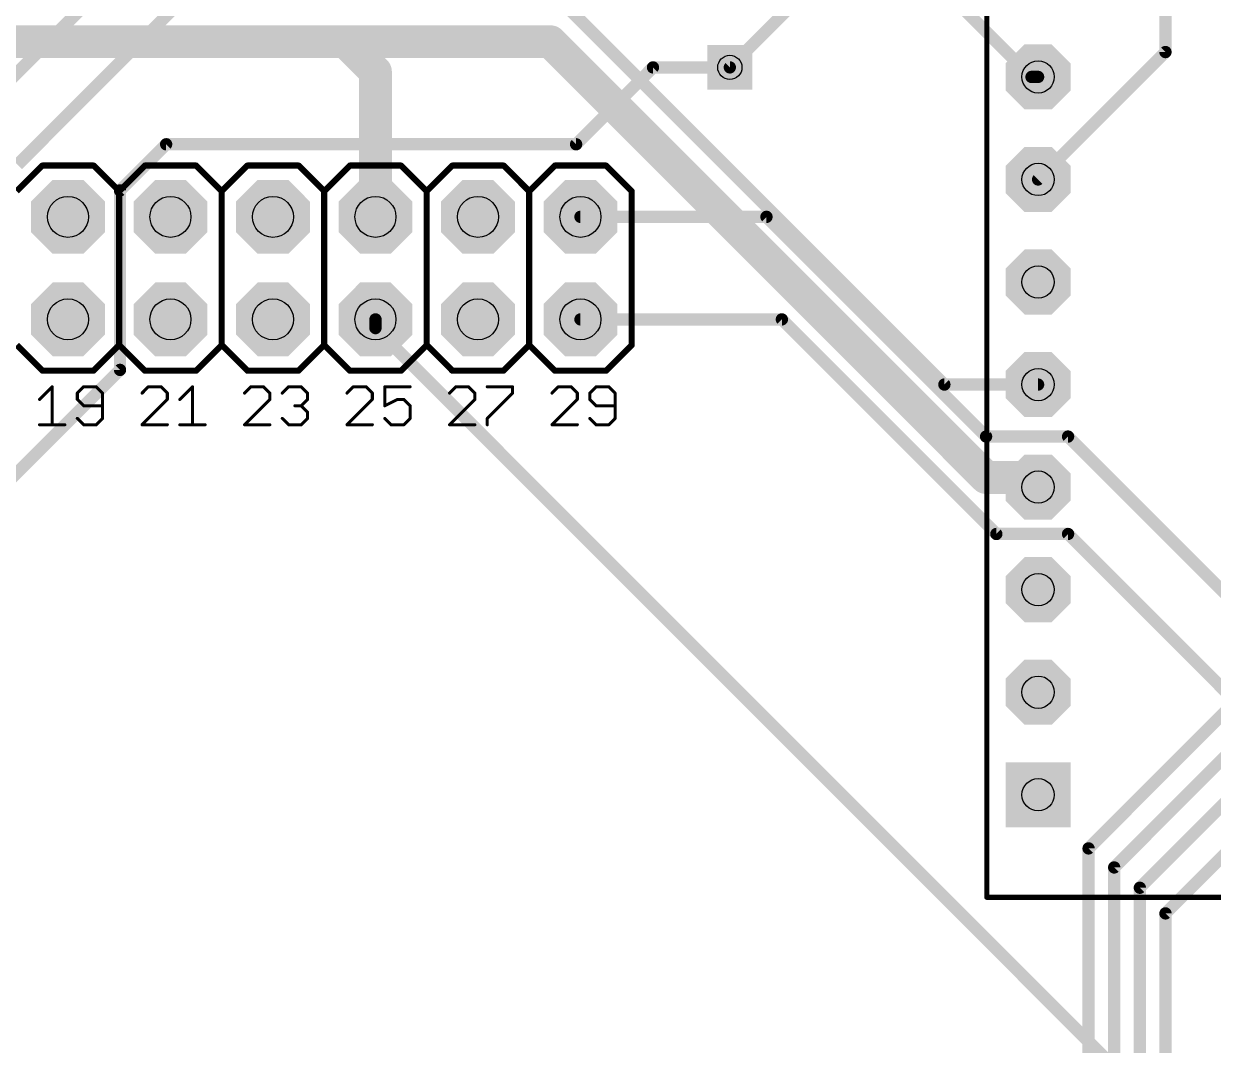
# Model space of a CAD drawing. Extents: x 4 to 288, y -28 to 191.
# Drawn here: x 140.62 to 170.09, y 98.97 to 124.27 of the extents above; entities that cross this region are included whole.
import ezdxf

# ---------------------------------------------------------------- set-up
doc = ezdxf.new("R2010")
doc.units = 0
doc.header["$MEASUREMENT"] = 0
doc.layers.get('0').update_dxf_attribs({"linetype": 'CONTINUOUS'})
for name, color, linetype in [('1', 22, 'CONTINUOUS'), ('16', 175, 'CONTINUOUS'), ('17', 82, 'CONTINUOUS'), ('18', 82, 'CONTINUOUS'), ('20', 7, 'CONTINUOUS'), ('21', 2, 'CONTINUOUS'), ('29', 253, 'CONTINUOUS'), ('30', 253, 'CONTINUOUS'), ('44', 253, 'CONTINUOUS'), ('51', 253, 'CONTINUOUS')]:
    doc.layers.add(name, color=color, linetype=linetype)

# ---------------------------------------------------------------- blocks, each defined once
blk = doc.blocks.new('OCTAGONP')
at = {"const_width": 0.5}
blk.add_lwpolyline([(-0.25, -0.1036), (-0.25, 0.1036), (-0.1036, 0.25), (0.1036, 0.25), (0.25, 0.1036), (0.25, -0.1036), (0.1036, -0.25), (-0.1036, -0.25), (-0.25, -0.1036), (-0.25, 0.1036)], dxfattribs=at)
blk = doc.blocks.new('SQUAREP')
blk.add_solid([(-0.5, -0.5), (0.5, -0.5), (-0.5, 0.5), (0.5, 0.5)])
blk = doc.blocks.new('RECT')
blk.add_solid([(-0.5, -0.5), (0.5, -0.5), (-0.5, 0.5), (0.5, 0.5)])
blk = doc.blocks.new('SQUAREV')
blk.add_solid([(-0.5, -0.5), (0.5, -0.5), (-0.5, 0.5), (0.5, 0.5)])

msp = doc.modelspace()

# ---------------------------------------------------------------- linework, layer by layer
at = {"layer": '1', "const_width": 0.3048}
for points in [[(165.5902, 122.9538), (161.163, 127.381)], [(168.91, 123.5697), (168.91, 127)], [(143.764, 126.365), (137.922, 120.523)], [(145.415, 125.73), (140.462, 120.777)], [(165.7541, 120.4138), (168.91, 123.5697)], [(156.21, 123.19), (154.305, 121.285)], [(158.115, 123.19), (156.21, 123.19)], [(165.7541, 122.9538), (165.5902, 122.9538)], [(144.145, 121.285), (143.002, 120.142)], [(154.305, 121.285), (144.145, 121.285)], [(143.002, 120.142), (143.002, 115.697)], [(154.413, 119.488), (159.0231, 119.488)], [(159.0231, 119.488), (164.465, 114.046)], [(149.333, 116.948), (149.333, 116.732)], [(154.413, 116.948), (159.4041, 116.948)], [(159.4041, 116.948), (164.719, 111.633)], [(149.333, 116.732), (176.53, 89.535)], [(143.002, 115.697), (137.795, 110.49)], [(164.465, 114.046), (166.497, 114.046)], [(166.497, 114.046), (174.879, 105.664)], [(164.719, 111.633), (166.497, 111.633)], [(166.497, 111.633), (172.085, 106.045)]]:
    msp.add_lwpolyline(points, dxfattribs=at)
at = {"layer": '1', "const_width": 0.1524}
for points in [[(168.8338, 123.5697, 1), (168.9862, 123.5697)], [(168.9639, 123.5158, 1), (168.8561, 123.6236)], [(156.21, 123.2662, 1), (156.21, 123.1138)], [(156.2639, 123.1361, 1), (156.1561, 123.2439)], [(158.115, 123.1138, 1), (158.115, 123.2662)], [(165.5902, 123.03, 1), (165.5902, 122.8776)], [(165.5363, 122.8999, 1), (165.6441, 123.0077)], [(165.7541, 122.8776, 1), (165.7541, 123.03)], [(144.145, 121.3612, 1), (144.145, 121.2088)], [(144.1989, 121.2311, 1), (144.0911, 121.3389)], [(154.2511, 121.3389, 1), (154.3589, 121.2311)], [(154.305, 121.2088, 1), (154.305, 121.3612)], [(143.0782, 120.142, 1), (142.9258, 120.142)], [(142.9481, 120.1959, 1), (143.0559, 120.0881)], [(165.7002, 120.4677, 1), (165.8079, 120.3599)], [(154.413, 119.5642, 1), (154.413, 119.4118)], [(159.0769, 119.5418, 1), (158.9692, 119.4341)], [(159.0231, 119.4118, 1), (159.0231, 119.5642)], [(149.4092, 116.948, 1), (149.2568, 116.948)], [(154.413, 117.0242, 1), (154.413, 116.8718)], [(159.4579, 117.0018, 1), (159.3502, 116.8941)], [(159.4041, 116.8718, 1), (159.4041, 117.0242)], [(149.3868, 116.7859, 1), (149.2791, 116.6782)], [(149.2568, 116.732, 1), (149.4092, 116.732)], [(143.0559, 115.6431, 1), (142.9481, 115.7509)], [(142.9258, 115.697, 1), (143.0782, 115.697)], [(164.465, 114.1222, 1), (164.465, 113.9698)], [(164.4111, 113.9921, 1), (164.5189, 114.0999)], [(166.5509, 114.0999, 1), (166.4431, 113.9921)], [(166.497, 113.9698, 1), (166.497, 114.1222)], [(164.719, 111.7092, 1), (164.719, 111.5568)], [(164.6651, 111.5791, 1), (164.7729, 111.6869)], [(166.5509, 111.6869, 1), (166.4431, 111.5791)], [(166.497, 111.5568, 1), (166.497, 111.7092)]]:
    msp.add_lwpolyline(points, format="xyb", dxfattribs=at)
at = {"layer": '16'}
for points, const_width in [([(167.64, 103.3733), (207.1417, 142.875)], 0.3048), ([(158.115, 123.19), (169.545, 134.62)], 0.3048), ([(200.2386, 134.8336), (168.275, 102.87)], 0.3048), ([(163.4312, 115.3338), (151.765, 127)], 0.3048), ([(138.43, 123.825), (148.59, 123.825)], 0.8128), ([(148.59, 123.825), (153.67, 123.825)], 0.8128), ([(149.333, 123.082), (148.59, 123.825)], 0.8128), ([(153.67, 123.825), (164.465, 113.03)], 0.8128), ([(149.333, 119.488), (149.333, 123.082)], 0.8128), ([(185.0801, 121.92), (167.005, 103.8449)], 0.3048), ([(165.7541, 115.3338), (163.4312, 115.3338)], 0.3048), ([(180.721, 114.046), (168.91, 102.235)], 0.3048), ([(164.465, 113.03), (165.5178, 113.03)], 0.8128), ([(165.5178, 113.03), (165.7541, 112.7938)], 0.8128), ([(167.005, 69.723), (167.005, 103.8449)], 0.3048), ([(167.64, 61.595), (167.64, 103.3733)], 0.3048), ([(168.275, 102.87), (168.275, 60.198)], 0.3048), ([(168.91, 102.235), (168.91, 59.055)], 0.3048)]:
    msp.add_lwpolyline(points, dxfattribs=dict(at, const_width=const_width))
for points, const_width in [([(148.59, 124.0282, 1), (148.59, 123.6218)], 0.4064), ([(148.7337, 123.9687, 1), (148.4463, 123.6813)], 0.4064), ([(148.59, 123.6218, 1), (148.59, 124.0282)], 0.4064), ([(153.8137, 123.9687, 1), (153.5263, 123.6813)], 0.4064), ([(153.67, 123.6218, 1), (153.67, 124.0282)], 0.4064), ([(149.5362, 123.082, 1), (149.1298, 123.082)], 0.4064), ([(149.1893, 122.9384, 1), (149.4766, 123.2257)], 0.4064), ([(158.0611, 123.2439, 1), (158.1689, 123.1361)], 0.1524), ([(149.1298, 119.488, 1), (149.5362, 119.488)], 0.4064), ([(163.4312, 115.41, 1), (163.4312, 115.2576)], 0.1524), ([(163.3773, 115.2799, 1), (163.4851, 115.3877)], 0.1524), ([(165.7541, 115.2576, 1), (165.7541, 115.41)], 0.1524), ([(164.465, 113.2332, 1), (164.465, 112.8268)], 0.4064), ([(164.3213, 112.8863, 1), (164.6087, 113.1737)], 0.4064), ([(165.6615, 113.1737, 1), (165.3741, 112.8863)], 0.4064), ([(165.5178, 112.8268, 1), (165.5178, 113.2332)], 0.4064), ([(165.6104, 112.6501, 1), (165.8977, 112.9375)], 0.4064), ([(167.0812, 103.8449, 1), (166.9288, 103.8449)], 0.1524), ([(166.9511, 103.8988, 1), (167.0589, 103.791)], 0.1524), ([(167.7162, 103.3733, 1), (167.5638, 103.3733)], 0.1524), ([(167.5861, 103.4272, 1), (167.6939, 103.3194)], 0.1524), ([(168.3512, 102.87, 1), (168.1988, 102.87)], 0.1524), ([(168.2211, 102.9239, 1), (168.3289, 102.8161)], 0.1524), ([(168.9862, 102.235, 1), (168.8338, 102.235)], 0.1524), ([(168.8561, 102.2889, 1), (168.9639, 102.1811)], 0.1524)]:
    msp.add_lwpolyline(points, format="xyb", dxfattribs=dict(at, const_width=const_width))
at = {"layer": '20', "const_width": 0.0254}
msp.add_lwpolyline([(71.1264, 186.0347, 2.9429), (202.1142, 186.0347)], format="xyb", dxfattribs=at)
at = {"layer": '21'}
for points, const_width in [([(164.484, 130.5738), (164.484, 102.6338)], 0.127), ([(140.443, 120.123), (141.078, 120.758)], 0.1524), ([(141.078, 120.758), (142.348, 120.758)], 0.1524), ([(142.348, 120.758), (142.983, 120.123)], 0.1524), ([(142.983, 120.123), (143.618, 120.758)], 0.1524), ([(143.618, 120.758), (144.888, 120.758)], 0.1524), ([(144.888, 120.758), (145.523, 120.123)], 0.1524), ([(145.523, 120.123), (146.158, 120.758)], 0.1524), ([(146.158, 120.758), (147.428, 120.758)], 0.1524), ([(148.063, 120.123), (147.428, 120.758)], 0.1524), ([(148.063, 120.123), (148.698, 120.758)], 0.1524), ([(149.968, 120.758), (148.698, 120.758)], 0.1524), ([(149.968, 120.758), (150.603, 120.123)], 0.1524), ([(150.603, 120.123), (151.238, 120.758)], 0.1524), ([(152.508, 120.758), (151.238, 120.758)], 0.1524), ([(152.508, 120.758), (153.143, 120.123)], 0.1524), ([(153.143, 120.123), (153.778, 120.758)], 0.1524), ([(155.048, 120.758), (153.778, 120.758)], 0.1524), ([(155.048, 120.758), (155.683, 120.123)], 0.1524), ([(142.983, 120.123), (142.983, 116.313)], 0.1524), ([(145.523, 120.123), (145.523, 116.313)], 0.1524), ([(148.063, 120.123), (148.063, 116.313)], 0.1524), ([(150.603, 120.123), (150.603, 116.313)], 0.1524), ([(153.143, 120.123), (153.143, 116.313)], 0.1524), ([(155.683, 120.123), (155.683, 116.313)], 0.1524), ([(140.443, 116.313), (141.078, 115.678)], 0.1524), ([(142.983, 116.313), (142.348, 115.678)], 0.1524), ([(142.983, 116.313), (143.618, 115.678)], 0.1524), ([(145.523, 116.313), (144.888, 115.678)], 0.1524), ([(145.523, 116.313), (146.158, 115.678)], 0.1524), ([(148.063, 116.313), (147.428, 115.678)], 0.1524), ([(148.063, 116.313), (148.698, 115.678)], 0.1524), ([(150.603, 116.313), (149.968, 115.678)], 0.1524), ([(150.603, 116.313), (151.238, 115.678)], 0.1524), ([(153.143, 116.313), (152.508, 115.678)], 0.1524), ([(153.778, 115.678), (153.143, 116.313)], 0.1524), ([(155.683, 116.313), (155.048, 115.678)], 0.1524), ([(142.348, 115.678), (141.078, 115.678)], 0.1524), ([(144.888, 115.678), (143.618, 115.678)], 0.1524), ([(147.428, 115.678), (146.158, 115.678)], 0.1524), ([(149.968, 115.678), (148.698, 115.678)], 0.1524), ([(152.508, 115.678), (151.238, 115.678)], 0.1524), ([(153.778, 115.678), (155.048, 115.678)], 0.1524), ([(141.0081, 114.9652), (141.3216, 115.2787)], 0.0762), ([(141.3216, 115.2787), (141.3216, 114.3381)], 0.0762), ([(142.1004, 115.2787), (141.9436, 115.1219)], 0.0762), ([(142.4139, 115.2787), (142.1004, 115.2787)], 0.0762), ([(142.5707, 115.1219), (142.4139, 115.2787)], 0.0762), ([(143.7049, 115.2787), (143.5481, 115.1219)], 0.0762), ([(144.0184, 115.2787), (143.7049, 115.2787)], 0.0762), ([(144.1752, 115.1219), (144.0184, 115.2787)], 0.0762), ([(144.4836, 114.9652), (144.7972, 115.2787)], 0.0762), ([(144.7972, 115.2787), (144.7972, 114.3381)], 0.0762), ([(146.2449, 115.2787), (146.0881, 115.1219)], 0.0762), ([(146.5584, 115.2787), (146.2449, 115.2787)], 0.0762), ([(146.7152, 115.1219), (146.5584, 115.2787)], 0.0762), ([(147.0236, 115.1219), (147.1804, 115.2787)], 0.0762), ([(147.1804, 115.2787), (147.4939, 115.2787)], 0.0762), ([(147.4939, 115.2787), (147.6507, 115.1219)], 0.0762), ([(148.7849, 115.2787), (148.6281, 115.1219)], 0.0762), ([(149.0984, 115.2787), (148.7849, 115.2787)], 0.0762), ([(149.2552, 115.1219), (149.0984, 115.2787)], 0.0762), ([(150.1907, 115.2787), (149.5636, 115.2787)], 0.0762), ([(149.5636, 115.2787), (149.5636, 114.8084)], 0.0762), ([(151.3249, 115.2787), (151.1681, 115.1219)], 0.0762), ([(151.6384, 115.2787), (151.3249, 115.2787)], 0.0762), ([(151.7952, 115.1219), (151.6384, 115.2787)], 0.0762), ([(152.1036, 115.2787), (152.7307, 115.2787)], 0.0762), ([(152.7307, 115.2787), (152.7307, 115.1219)], 0.0762), ([(153.8649, 115.2787), (153.7081, 115.1219)], 0.0762), ([(154.1784, 115.2787), (153.8649, 115.2787)], 0.0762), ([(154.3352, 115.1219), (154.1784, 115.2787)], 0.0762), ([(154.8004, 115.2787), (154.6436, 115.1219)], 0.0762), ([(155.1139, 115.2787), (154.8004, 115.2787)], 0.0762), ([(155.2707, 115.1219), (155.1139, 115.2787)], 0.0762), ([(141.9436, 115.1219), (141.9436, 114.9652)], 0.0762), ([(141.9436, 114.9652), (142.1004, 114.8084)], 0.0762), ([(142.5707, 114.4949), (142.5707, 115.1219)], 0.0762), ([(143.5481, 114.3381), (144.1752, 114.9652)], 0.0762), ([(144.1752, 114.9652), (144.1752, 115.1219)], 0.0762), ([(146.0881, 114.3381), (146.7152, 114.9652)], 0.0762), ([(146.7152, 114.9652), (146.7152, 115.1219)], 0.0762), ([(147.6507, 114.9652), (147.4939, 114.8084)], 0.0762), ([(147.6507, 115.1219), (147.6507, 114.9652)], 0.0762), ([(148.6281, 114.3381), (149.2552, 114.9652)], 0.0762), ([(149.2552, 114.9652), (149.2552, 115.1219)], 0.0762), ([(149.5636, 114.8084), (149.8772, 114.9652)], 0.0762), ([(149.8772, 114.9652), (150.0339, 114.9652)], 0.0762), ([(150.0339, 114.9652), (150.1907, 114.8084)], 0.0762), ([(151.1681, 114.3381), (151.7952, 114.9652)], 0.0762), ([(151.7952, 114.9652), (151.7952, 115.1219)], 0.0762), ([(152.7307, 115.1219), (152.1036, 114.4949)], 0.0762), ([(153.7081, 114.3381), (154.3352, 114.9652)], 0.0762), ([(154.3352, 114.9652), (154.3352, 115.1219)], 0.0762), ([(154.6436, 115.1219), (154.6436, 114.9652)], 0.0762), ([(154.6436, 114.9652), (154.8004, 114.8084)], 0.0762), ([(155.2707, 114.4949), (155.2707, 115.1219)], 0.0762), ([(142.1004, 114.8084), (142.5707, 114.8084)], 0.0762), ([(147.4939, 114.8084), (147.3372, 114.8084)], 0.0762), ([(147.4939, 114.8084), (147.6507, 114.6516)], 0.0762), ([(147.6507, 114.6516), (147.6507, 114.4949)], 0.0762), ([(150.1907, 114.8084), (150.1907, 114.4949)], 0.0762), ([(154.8004, 114.8084), (155.2707, 114.8084)], 0.0762), ([(141.0081, 114.3381), (141.6352, 114.3381)], 0.0762), ([(141.9436, 114.4949), (142.1004, 114.3381)], 0.0762), ([(142.1004, 114.3381), (142.4139, 114.3381)], 0.0762), ([(142.4139, 114.3381), (142.5707, 114.4949)], 0.0762), ([(144.1752, 114.3381), (143.5481, 114.3381)], 0.0762), ([(144.4836, 114.3381), (145.1107, 114.3381)], 0.0762), ([(146.7152, 114.3381), (146.0881, 114.3381)], 0.0762), ([(147.1804, 114.3381), (147.0236, 114.4949)], 0.0762), ([(147.4939, 114.3381), (147.1804, 114.3381)], 0.0762), ([(147.6507, 114.4949), (147.4939, 114.3381)], 0.0762), ([(149.2552, 114.3381), (148.6281, 114.3381)], 0.0762), ([(149.7204, 114.3381), (149.5636, 114.4949)], 0.0762), ([(150.0339, 114.3381), (149.7204, 114.3381)], 0.0762), ([(150.1907, 114.4949), (150.0339, 114.3381)], 0.0762), ([(151.7952, 114.3381), (151.1681, 114.3381)], 0.0762), ([(152.1036, 114.4949), (152.1036, 114.3381)], 0.0762), ([(154.3352, 114.3381), (153.7081, 114.3381)], 0.0762), ([(154.6436, 114.4949), (154.8004, 114.3381)], 0.0762), ([(154.8004, 114.3381), (155.1139, 114.3381)], 0.0762), ([(155.1139, 114.3381), (155.2707, 114.4949)], 0.0762), ([(164.484, 102.6338), (202.5841, 102.6338)], 0.127)]:
    msp.add_lwpolyline(points, dxfattribs=dict(at, const_width=const_width))
for points, const_width in [([(141.078, 120.7961, 1), (141.078, 120.7199)], 0.0762), ([(141.1049, 120.731, 1), (141.051, 120.7849)], 0.0762), ([(142.3749, 120.7849, 1), (142.321, 120.731)], 0.0762), ([(142.348, 120.7199, 1), (142.348, 120.7961)], 0.0762), ([(143.618, 120.7961, 1), (143.618, 120.7199)], 0.0762), ([(143.6449, 120.731, 1), (143.591, 120.7849)], 0.0762), ([(144.9149, 120.7849, 1), (144.861, 120.731)], 0.0762), ([(144.888, 120.7199, 1), (144.888, 120.7961)], 0.0762), ([(146.158, 120.7961, 1), (146.158, 120.7199)], 0.0762), ([(146.1849, 120.731, 1), (146.131, 120.7849)], 0.0762), ([(147.4549, 120.7849, 1), (147.401, 120.731)], 0.0762), ([(147.428, 120.7199, 1), (147.428, 120.7961)], 0.0762), ([(148.698, 120.7961, 1), (148.698, 120.7199)], 0.0762), ([(148.7249, 120.731, 1), (148.671, 120.7849)], 0.0762), ([(149.9949, 120.7849, 1), (149.941, 120.731)], 0.0762), ([(149.968, 120.7199, 1), (149.968, 120.7961)], 0.0762), ([(151.238, 120.7961, 1), (151.238, 120.7199)], 0.0762), ([(151.2649, 120.731, 1), (151.211, 120.7849)], 0.0762), ([(152.5349, 120.7849, 1), (152.481, 120.731)], 0.0762), ([(152.508, 120.7199, 1), (152.508, 120.7961)], 0.0762), ([(153.778, 120.7961, 1), (153.778, 120.7199)], 0.0762), ([(153.8049, 120.731, 1), (153.751, 120.7849)], 0.0762), ([(155.0749, 120.7849, 1), (155.021, 120.731)], 0.0762), ([(155.048, 120.7199, 1), (155.048, 120.7961)], 0.0762), ([(142.956, 120.1499, 1), (143.0099, 120.096)], 0.0762), ([(143.0211, 120.123, 1), (142.9449, 120.123)], 0.0762), ([(142.956, 120.096, 1), (143.0099, 120.1499)], 0.0762), ([(145.496, 120.1499, 1), (145.5499, 120.096)], 0.0762), ([(145.5611, 120.123, 1), (145.4849, 120.123)], 0.0762), ([(145.496, 120.096, 1), (145.5499, 120.1499)], 0.0762), ([(148.036, 120.1499, 1), (148.0899, 120.096)], 0.0762), ([(148.1011, 120.123, 1), (148.0249, 120.123)], 0.0762), ([(148.036, 120.096, 1), (148.0899, 120.1499)], 0.0762), ([(150.576, 120.1499, 1), (150.6299, 120.096)], 0.0762), ([(150.6411, 120.123, 1), (150.5649, 120.123)], 0.0762), ([(150.576, 120.096, 1), (150.6299, 120.1499)], 0.0762), ([(153.116, 120.1499, 1), (153.1699, 120.096)], 0.0762), ([(153.1811, 120.123, 1), (153.1049, 120.123)], 0.0762), ([(153.116, 120.096, 1), (153.1699, 120.1499)], 0.0762), ([(155.7211, 120.123, 1), (155.6449, 120.123)], 0.0762), ([(155.656, 120.096, 1), (155.7099, 120.1499)], 0.0762), ([(143.0099, 116.3399, 1), (142.956, 116.286)], 0.0762), ([(142.9449, 116.313, 1), (143.0211, 116.313)], 0.0762), ([(143.0099, 116.286, 1), (142.956, 116.3399)], 0.0762), ([(145.5499, 116.3399, 1), (145.496, 116.286)], 0.0762), ([(145.4849, 116.313, 1), (145.5611, 116.313)], 0.0762), ([(145.5499, 116.286, 1), (145.496, 116.3399)], 0.0762), ([(148.0899, 116.3399, 1), (148.036, 116.286)], 0.0762), ([(148.0249, 116.313, 1), (148.1011, 116.313)], 0.0762), ([(148.0899, 116.286, 1), (148.036, 116.3399)], 0.0762), ([(150.6299, 116.3399, 1), (150.576, 116.286)], 0.0762), ([(150.5649, 116.313, 1), (150.6411, 116.313)], 0.0762), ([(150.6299, 116.286, 1), (150.576, 116.3399)], 0.0762), ([(153.1699, 116.3399, 1), (153.116, 116.286)], 0.0762), ([(153.1049, 116.313, 1), (153.1811, 116.313)], 0.0762), ([(153.1699, 116.286, 1), (153.116, 116.3399)], 0.0762), ([(155.6449, 116.313, 1), (155.7211, 116.313)], 0.0762), ([(155.7099, 116.286, 1), (155.656, 116.3399)], 0.0762), ([(141.078, 115.7161, 1), (141.078, 115.6399)], 0.0762), ([(141.051, 115.651, 1), (141.1049, 115.7049)], 0.0762), ([(142.321, 115.7049, 1), (142.3749, 115.651)], 0.0762), ([(142.348, 115.6399, 1), (142.348, 115.7161)], 0.0762), ([(143.618, 115.7161, 1), (143.618, 115.6399)], 0.0762), ([(143.591, 115.651, 1), (143.6449, 115.7049)], 0.0762), ([(144.861, 115.7049, 1), (144.9149, 115.651)], 0.0762), ([(144.888, 115.6399, 1), (144.888, 115.7161)], 0.0762), ([(146.158, 115.7161, 1), (146.158, 115.6399)], 0.0762), ([(146.131, 115.651, 1), (146.1849, 115.7049)], 0.0762), ([(147.401, 115.7049, 1), (147.4549, 115.651)], 0.0762), ([(147.428, 115.6399, 1), (147.428, 115.7161)], 0.0762), ([(148.698, 115.7161, 1), (148.698, 115.6399)], 0.0762), ([(148.671, 115.651, 1), (148.7249, 115.7049)], 0.0762), ([(149.941, 115.7049, 1), (149.9949, 115.651)], 0.0762), ([(149.968, 115.6399, 1), (149.968, 115.7161)], 0.0762), ([(151.238, 115.7161, 1), (151.238, 115.6399)], 0.0762), ([(151.211, 115.651, 1), (151.2649, 115.7049)], 0.0762), ([(152.481, 115.7049, 1), (152.5349, 115.651)], 0.0762), ([(152.508, 115.6399, 1), (152.508, 115.7161)], 0.0762), ([(153.778, 115.7161, 1), (153.778, 115.6399)], 0.0762), ([(153.751, 115.651, 1), (153.8049, 115.7049)], 0.0762), ([(155.021, 115.7049, 1), (155.0749, 115.651)], 0.0762), ([(155.048, 115.6399, 1), (155.048, 115.7161)], 0.0762), ([(141.3407, 115.2787, 1), (141.3026, 115.2787)], 0.0381), ([(141.3351, 115.2652, 1), (141.3082, 115.2922)], 0.0381), ([(142.1004, 115.2978, 1), (142.1004, 115.2597)], 0.0381), ([(142.1139, 115.2652, 1), (142.0869, 115.2922)], 0.0381), ([(142.4274, 115.2922, 1), (142.4004, 115.2652)], 0.0381), ([(142.4139, 115.2597, 1), (142.4139, 115.2978)], 0.0381), ([(143.7049, 115.2978, 1), (143.7049, 115.2597)], 0.0381), ([(143.7183, 115.2652, 1), (143.6914, 115.2922)], 0.0381), ([(144.0319, 115.2922, 1), (144.0049, 115.2652)], 0.0381), ([(144.0184, 115.2597, 1), (144.0184, 115.2978)], 0.0381), ([(144.8162, 115.2787, 1), (144.7781, 115.2787)], 0.0381), ([(144.8106, 115.2652, 1), (144.7837, 115.2922)], 0.0381), ([(146.2449, 115.2978, 1), (146.2449, 115.2597)], 0.0381), ([(146.2583, 115.2652, 1), (146.2314, 115.2922)], 0.0381), ([(146.5719, 115.2922, 1), (146.5449, 115.2652)], 0.0381), ([(146.5584, 115.2597, 1), (146.5584, 115.2978)], 0.0381), ([(147.1804, 115.2978, 1), (147.1804, 115.2597)], 0.0381), ([(147.1939, 115.2652, 1), (147.1669, 115.2922)], 0.0381), ([(147.5074, 115.2922, 1), (147.4804, 115.2652)], 0.0381), ([(147.4939, 115.2597, 1), (147.4939, 115.2978)], 0.0381), ([(148.7849, 115.2978, 1), (148.7849, 115.2597)], 0.0381), ([(148.7983, 115.2652, 1), (148.7714, 115.2922)], 0.0381), ([(149.1119, 115.2922, 1), (149.0849, 115.2652)], 0.0381), ([(149.0984, 115.2597, 1), (149.0984, 115.2978)], 0.0381), ([(149.5636, 115.2978, 1), (149.5636, 115.2597)], 0.0381), ([(149.5827, 115.2787, 1), (149.5446, 115.2787)], 0.0381), ([(150.1907, 115.2597, 1), (150.1907, 115.2978)], 0.0381), ([(151.3249, 115.2978, 1), (151.3249, 115.2597)], 0.0381), ([(151.3383, 115.2652, 1), (151.3114, 115.2922)], 0.0381), ([(151.6519, 115.2922, 1), (151.6249, 115.2652)], 0.0381), ([(151.6384, 115.2597, 1), (151.6384, 115.2978)], 0.0381), ([(152.1036, 115.2978, 1), (152.1036, 115.2597)], 0.0381), ([(152.7497, 115.2787, 1), (152.7116, 115.2787)], 0.0381), ([(152.7307, 115.2597, 1), (152.7307, 115.2978)], 0.0381), ([(153.8649, 115.2978, 1), (153.8649, 115.2597)], 0.0381), ([(153.8783, 115.2652, 1), (153.8514, 115.2922)], 0.0381), ([(154.1919, 115.2922, 1), (154.1649, 115.2652)], 0.0381), ([(154.1784, 115.2597, 1), (154.1784, 115.2978)], 0.0381), ([(154.8004, 115.2978, 1), (154.8004, 115.2597)], 0.0381), ([(154.8139, 115.2652, 1), (154.7869, 115.2922)], 0.0381), ([(155.1274, 115.2922, 1), (155.1004, 115.2652)], 0.0381), ([(155.1139, 115.2597, 1), (155.1139, 115.2978)], 0.0381), ([(140.9946, 114.9786, 1), (141.0216, 114.9517)], 0.0381), ([(141.9301, 115.1354, 1), (141.9571, 115.1085)], 0.0381), ([(141.9571, 114.9786, 1), (141.9301, 114.9517)], 0.0381), ([(141.9627, 115.1219, 1), (141.9246, 115.1219)], 0.0381), ([(141.9246, 114.9652, 1), (141.9627, 114.9652)], 0.0381), ([(142.5897, 115.1219, 1), (142.5516, 115.1219)], 0.0381), ([(142.5572, 115.1085, 1), (142.5842, 115.1354)], 0.0381), ([(143.5346, 115.1354, 1), (143.5616, 115.1085)], 0.0381), ([(144.1942, 115.1219, 1), (144.1561, 115.1219)], 0.0381), ([(144.1561, 114.9652, 1), (144.1942, 114.9652)], 0.0381), ([(144.1617, 115.1085, 1), (144.1886, 115.1354)], 0.0381), ([(144.1886, 114.9517, 1), (144.1617, 114.9786)], 0.0381), ([(144.4701, 114.9786, 1), (144.4971, 114.9517)], 0.0381), ([(146.0746, 115.1354, 1), (146.1016, 115.1085)], 0.0381), ([(146.7342, 115.1219, 1), (146.6961, 115.1219)], 0.0381), ([(146.6961, 114.9652, 1), (146.7342, 114.9652)], 0.0381), ([(146.7017, 115.1085, 1), (146.7286, 115.1354)], 0.0381), ([(146.7286, 114.9517, 1), (146.7017, 114.9786)], 0.0381), ([(147.0101, 115.1354, 1), (147.0371, 115.1085)], 0.0381), ([(147.6697, 115.1219, 1), (147.6316, 115.1219)], 0.0381), ([(147.6316, 114.9652, 1), (147.6697, 114.9652)], 0.0381), ([(147.6372, 115.1085, 1), (147.6642, 115.1354)], 0.0381), ([(147.6642, 114.9517, 1), (147.6372, 114.9786)], 0.0381), ([(148.6146, 115.1354, 1), (148.6416, 115.1085)], 0.0381), ([(149.2742, 115.1219, 1), (149.2361, 115.1219)], 0.0381), ([(149.2361, 114.9652, 1), (149.2742, 114.9652)], 0.0381), ([(149.2417, 115.1085, 1), (149.2686, 115.1354)], 0.0381), ([(149.2686, 114.9517, 1), (149.2417, 114.9786)], 0.0381), ([(149.8772, 114.9842, 1), (149.8772, 114.9461)], 0.0381), ([(149.8857, 114.9481, 1), (149.8686, 114.9822)], 0.0381), ([(150.0474, 114.9786, 1), (150.0204, 114.9517)], 0.0381), ([(150.0339, 114.9461, 1), (150.0339, 114.9842)], 0.0381), ([(151.1546, 115.1354, 1), (151.1816, 115.1085)], 0.0381), ([(151.8142, 115.1219, 1), (151.7761, 115.1219)], 0.0381), ([(151.7761, 114.9652, 1), (151.8142, 114.9652)], 0.0381), ([(151.7817, 115.1085, 1), (151.8086, 115.1354)], 0.0381), ([(151.8086, 114.9517, 1), (151.7817, 114.9786)], 0.0381), ([(152.7116, 115.1219, 1), (152.7497, 115.1219)], 0.0381), ([(152.7442, 115.1085, 1), (152.7172, 115.1354)], 0.0381), ([(153.6946, 115.1354, 1), (153.7216, 115.1085)], 0.0381), ([(154.3542, 115.1219, 1), (154.3161, 115.1219)], 0.0381), ([(154.3161, 114.9652, 1), (154.3542, 114.9652)], 0.0381), ([(154.3217, 115.1085, 1), (154.3486, 115.1354)], 0.0381), ([(154.3486, 114.9517, 1), (154.3217, 114.9786)], 0.0381), ([(154.6301, 115.1354, 1), (154.6571, 115.1085)], 0.0381), ([(154.6571, 114.9786, 1), (154.6301, 114.9517)], 0.0381), ([(154.6627, 115.1219, 1), (154.6246, 115.1219)], 0.0381), ([(154.6246, 114.9652, 1), (154.6627, 114.9652)], 0.0381), ([(155.2897, 115.1219, 1), (155.2516, 115.1219)], 0.0381), ([(155.2572, 115.1085, 1), (155.2842, 115.1354)], 0.0381), ([(142.1004, 114.8274, 1), (142.1004, 114.7894)], 0.0381), ([(142.0869, 114.7949, 1), (142.1139, 114.8219)], 0.0381), ([(142.5707, 114.7894, 1), (142.5707, 114.8274)], 0.0381), ([(147.3372, 114.8274, 1), (147.3372, 114.7894)], 0.0381), ([(147.5074, 114.8219, 1), (147.4804, 114.7949)], 0.0381), ([(147.4804, 114.8219, 1), (147.5074, 114.7949)], 0.0381), ([(147.4939, 114.7894, 1), (147.4939, 114.8274)], 0.0381), ([(147.6697, 114.6516, 1), (147.6316, 114.6516)], 0.0381), ([(147.6372, 114.6382, 1), (147.6642, 114.6651)], 0.0381), ([(149.5551, 114.8254, 1), (149.5721, 114.7914)], 0.0381), ([(149.5446, 114.8084, 1), (149.5827, 114.8084)], 0.0381), ([(150.2097, 114.8084, 1), (150.1716, 114.8084)], 0.0381), ([(150.1772, 114.7949, 1), (150.2042, 114.8219)], 0.0381), ([(154.8004, 114.8274, 1), (154.8004, 114.7894)], 0.0381), ([(154.7869, 114.7949, 1), (154.8139, 114.8219)], 0.0381), ([(155.2707, 114.7894, 1), (155.2707, 114.8274)], 0.0381), ([(141.0081, 114.3572, 1), (141.0081, 114.3191)], 0.0381), ([(141.6352, 114.3191, 1), (141.6352, 114.3572)], 0.0381), ([(141.9571, 114.5083, 1), (141.9301, 114.4814)], 0.0381), ([(142.1004, 114.3572, 1), (142.1004, 114.3191)], 0.0381), ([(142.0869, 114.3246, 1), (142.1139, 114.3516)], 0.0381), ([(142.4004, 114.3516, 1), (142.4274, 114.3246)], 0.0381), ([(142.4139, 114.3191, 1), (142.4139, 114.3572)], 0.0381), ([(142.5516, 114.4949, 1), (142.5897, 114.4949)], 0.0381), ([(142.5842, 114.4814, 1), (142.5572, 114.5083)], 0.0381), ([(143.5481, 114.3572, 1), (143.5481, 114.3191)], 0.0381), ([(143.5346, 114.3516, 1), (143.5616, 114.3246)], 0.0381), ([(144.1752, 114.3191, 1), (144.1752, 114.3572)], 0.0381), ([(144.4836, 114.3572, 1), (144.4836, 114.3191)], 0.0381), ([(145.1107, 114.3191, 1), (145.1107, 114.3572)], 0.0381), ([(146.0881, 114.3572, 1), (146.0881, 114.3191)], 0.0381), ([(146.0746, 114.3516, 1), (146.1016, 114.3246)], 0.0381), ([(146.7152, 114.3191, 1), (146.7152, 114.3572)], 0.0381), ([(147.0371, 114.5083, 1), (147.0101, 114.4814)], 0.0381), ([(147.1804, 114.3572, 1), (147.1804, 114.3191)], 0.0381), ([(147.1669, 114.3246, 1), (147.1939, 114.3516)], 0.0381), ([(147.4804, 114.3516, 1), (147.5074, 114.3246)], 0.0381), ([(147.4939, 114.3191, 1), (147.4939, 114.3572)], 0.0381), ([(147.6316, 114.4949, 1), (147.6697, 114.4949)], 0.0381), ([(147.6642, 114.4814, 1), (147.6372, 114.5083)], 0.0381), ([(148.6281, 114.3572, 1), (148.6281, 114.3191)], 0.0381), ([(148.6146, 114.3516, 1), (148.6416, 114.3246)], 0.0381), ([(149.2552, 114.3191, 1), (149.2552, 114.3572)], 0.0381), ([(149.5771, 114.5083, 1), (149.5501, 114.4814)], 0.0381), ([(149.7204, 114.3572, 1), (149.7204, 114.3191)], 0.0381), ([(149.7069, 114.3246, 1), (149.7339, 114.3516)], 0.0381), ([(150.0204, 114.3516, 1), (150.0474, 114.3246)], 0.0381), ([(150.0339, 114.3191, 1), (150.0339, 114.3572)], 0.0381), ([(150.1716, 114.4949, 1), (150.2097, 114.4949)], 0.0381), ([(150.2042, 114.4814, 1), (150.1772, 114.5083)], 0.0381), ([(151.1681, 114.3572, 1), (151.1681, 114.3191)], 0.0381), ([(151.1546, 114.3516, 1), (151.1816, 114.3246)], 0.0381), ([(151.7952, 114.3191, 1), (151.7952, 114.3572)], 0.0381), ([(152.0901, 114.5083, 1), (152.1171, 114.4814)], 0.0381), ([(152.1227, 114.4949, 1), (152.0846, 114.4949)], 0.0381), ([(153.7081, 114.3572, 1), (153.7081, 114.3191)], 0.0381), ([(153.6946, 114.3516, 1), (153.7216, 114.3246)], 0.0381), ([(154.3352, 114.3191, 1), (154.3352, 114.3572)], 0.0381), ([(154.6571, 114.5083, 1), (154.6301, 114.4814)], 0.0381), ([(154.8004, 114.3572, 1), (154.8004, 114.3191)], 0.0381), ([(154.7869, 114.3246, 1), (154.8139, 114.3516)], 0.0381), ([(155.1004, 114.3516, 1), (155.1274, 114.3246)], 0.0381), ([(155.1139, 114.3191, 1), (155.1139, 114.3572)], 0.0381), ([(155.2516, 114.4949, 1), (155.2897, 114.4949)], 0.0381), ([(155.2842, 114.4814, 1), (155.2572, 114.5083)], 0.0381), ([(141.3026, 114.3381, 1), (141.3407, 114.3381)], 0.0381), ([(144.7781, 114.3381, 1), (144.8162, 114.3381)], 0.0381), ([(152.0846, 114.3381, 1), (152.1227, 114.3381)], 0.0381), ([(164.484, 102.6655, 1), (164.484, 102.602)], 0.0635), ([(164.4523, 102.6338, 1), (164.5158, 102.6338)], 0.0635)]:
    msp.add_lwpolyline(points, format="xyb", dxfattribs=dict(at, const_width=const_width))
at = {"layer": '44'}
for centre, radius in [((158.115, 123.19), 0.3), ((165.7541, 122.9538), 0.4), ((165.7541, 120.4138), 0.4), ((141.713, 119.488), 0.508), ((144.253, 119.488), 0.508), ((146.793, 119.488), 0.508), ((149.333, 119.488), 0.508), ((151.873, 119.488), 0.508), ((154.413, 119.488), 0.508), ((165.7541, 117.8738), 0.4), ((141.713, 116.948), 0.508), ((144.253, 116.948), 0.508), ((146.793, 116.948), 0.508), ((149.333, 116.948), 0.508), ((151.873, 116.948), 0.508), ((154.413, 116.948), 0.508), ((165.7541, 115.3338), 0.4), ((165.7541, 112.7938), 0.4), ((165.7541, 110.2538), 0.4), ((165.7541, 107.7138), 0.4), ((165.7541, 105.1738), 0.4)]:
    msp.add_circle(centre, radius, dxfattribs=at)

# ---------------------------------------------------------------- block references
at = {"layer": '17', "xscale": 1.4096, "yscale": 1.4096, "rotation": 180}
for name, p in [('OCTAGONP', (165.7541, 122.9538)), ('OCTAGONP', (165.7541, 122.9538)), ('OCTAGONP', (165.7541, 120.4138)), ('OCTAGONP', (165.7541, 120.4138)), ('OCTAGONP', (165.7541, 117.8738)), ('OCTAGONP', (165.7541, 117.8738)), ('OCTAGONP', (165.7541, 115.3338)), ('OCTAGONP', (165.7541, 115.3338)), ('OCTAGONP', (165.7541, 112.7938)), ('OCTAGONP', (165.7541, 112.7938)), ('OCTAGONP', (165.7541, 110.2538)), ('OCTAGONP', (165.7541, 110.2538)), ('OCTAGONP', (165.7541, 107.7138)), ('OCTAGONP', (165.7541, 107.7138)), ('SQUAREP', (165.7541, 105.1738)), ('SQUAREP', (165.7541, 105.1738))]:
    msp.add_blockref(name, p, dxfattribs=at)
at = {"layer": '17', "xscale": 1.6256, "yscale": 1.6256}
for p in [(141.713, 119.488), (141.713, 119.488), (144.253, 119.488), (144.253, 119.488), (146.793, 119.488), (146.793, 119.488), (149.333, 119.488), (149.333, 119.488), (151.873, 119.488), (151.873, 119.488), (154.413, 119.488), (154.413, 119.488), (141.713, 116.948), (141.713, 116.948), (144.253, 116.948), (144.253, 116.948), (146.793, 116.948), (146.793, 116.948), (149.333, 116.948), (149.333, 116.948), (151.873, 116.948), (151.873, 116.948), (154.413, 116.948), (154.413, 116.948)]:
    msp.add_blockref('OCTAGONP', p, dxfattribs=at)
at = {"layer": '18', "xscale": 1.108, "yscale": 1.108}
msp.add_blockref('SQUAREV', (158.115, 123.19), dxfattribs=at)
msp.add_blockref('SQUAREV', (158.115, 123.19), dxfattribs=at)
at = {"layer": '29', "xscale": 1.6128, "yscale": 1.6128, "rotation": 180}
for name, p in [('OCTAGONP', (165.7541, 122.9538)), ('OCTAGONP', (165.7541, 120.4138)), ('OCTAGONP', (165.7541, 117.8738)), ('OCTAGONP', (165.7541, 115.3338)), ('OCTAGONP', (165.7541, 112.7938)), ('OCTAGONP', (165.7541, 110.2538)), ('OCTAGONP', (165.7541, 107.7138)), ('SQUAREP', (165.7541, 105.1738))]:
    msp.add_blockref(name, p, dxfattribs=at)
at = {"layer": '29', "xscale": 1.8288, "yscale": 1.8288}
for p in [(141.713, 119.488), (144.253, 119.488), (146.793, 119.488), (149.333, 119.488), (151.873, 119.488), (154.413, 119.488), (141.713, 116.948), (144.253, 116.948), (146.793, 116.948), (149.333, 116.948), (151.873, 116.948), (154.413, 116.948)]:
    msp.add_blockref('OCTAGONP', p, dxfattribs=at)
at = {"layer": '30', "xscale": 1.6128, "yscale": 1.6128, "rotation": 180}
for name, p in [('OCTAGONP', (165.7541, 122.9538)), ('OCTAGONP', (165.7541, 120.4138)), ('OCTAGONP', (165.7541, 117.8738)), ('OCTAGONP', (165.7541, 115.3338)), ('OCTAGONP', (165.7541, 112.7938)), ('OCTAGONP', (165.7541, 110.2538)), ('OCTAGONP', (165.7541, 107.7138)), ('SQUAREP', (165.7541, 105.1738))]:
    msp.add_blockref(name, p, dxfattribs=at)
at = {"layer": '30', "xscale": 1.8288, "yscale": 1.8288}
for p in [(141.713, 119.488), (144.253, 119.488), (146.793, 119.488), (149.333, 119.488), (151.873, 119.488), (154.413, 119.488), (141.713, 116.948), (144.253, 116.948), (146.793, 116.948), (149.333, 116.948), (151.873, 116.948), (154.413, 116.948)]:
    msp.add_blockref('OCTAGONP', p, dxfattribs=at)
at = {"layer": '51', "xscale": 0.508, "yscale": 0.508}
for p in [(141.713, 119.488), (144.253, 119.488), (146.793, 119.488), (149.333, 119.488), (151.873, 119.488), (154.413, 119.488), (141.713, 116.948), (144.253, 116.948), (146.793, 116.948), (149.333, 116.948), (151.873, 116.948), (154.413, 116.948)]:
    msp.add_blockref('RECT', p, dxfattribs=at)

doc.saveas('drawing.dxf')
